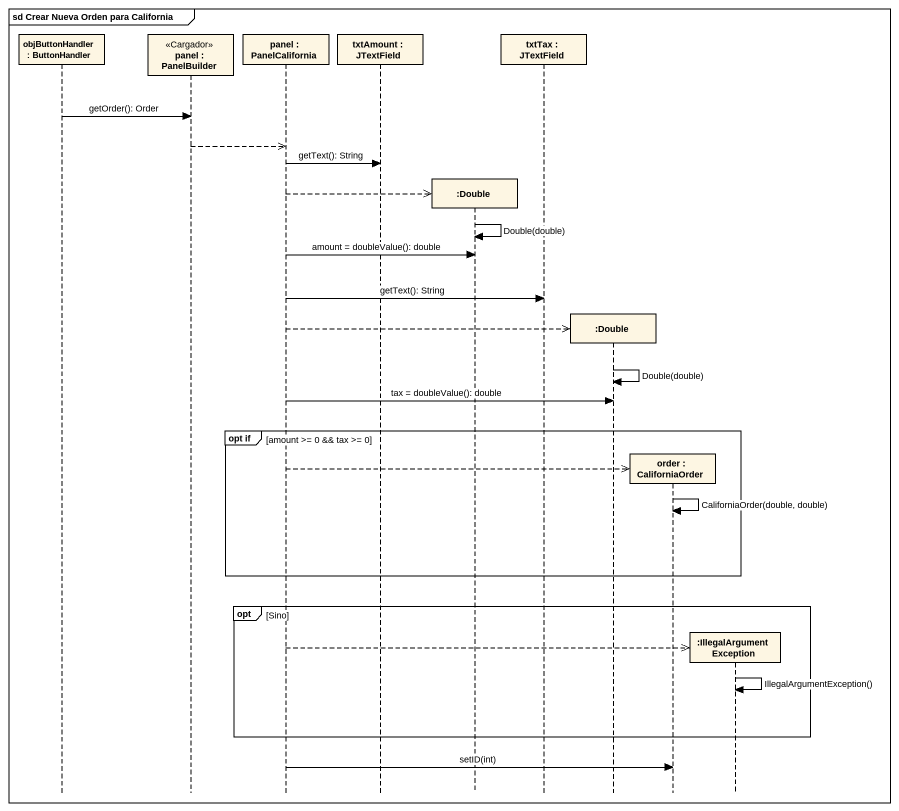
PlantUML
@startuml
mainframe sd Crear Nueva Orden para California
hide footbox
participant "objButtonHandler : ButtonHandler" as objButtonHandler
participant "panel : PanelBuilder" as panel <<Cargador>>
participant "panel : PanelCalifornia" as panel_2
participant "txtAmount : JTextField" as txtAmount
participant ":Double" as Double
participant "txtTax : JTextField" as txtTax
participant ":Double" as Double_2
participant "order : CaliforniaOrder" as order
participant ":IllegalArgumentException" as IllegalArgumentException

objButtonHandler -> panel : getOrder(): Order
panel -->> panel_2
panel_2 -> txtAmount : getText(): String
panel_2 -->> Double **
Double -> Double : Double(double)
panel_2 -> Double : amount = doubleValue(): double
panel_2 -> txtTax : getText(): String
panel_2 -->> Double_2 **
Double_2 -> Double_2 : Double(double)
panel_2 -> Double_2 : tax = doubleValue(): double
group opt if [amount >= 0 && tax >= 0]
  panel_2 -->> order **
  order -> order : CaliforniaOrder(double, double)
end
opt Sino
  panel_2 -->> IllegalArgumentException **
  IllegalArgumentException -> IllegalArgumentException : IllegalArgumentException()
end
panel_2 -> order : setID(int)
@enduml
